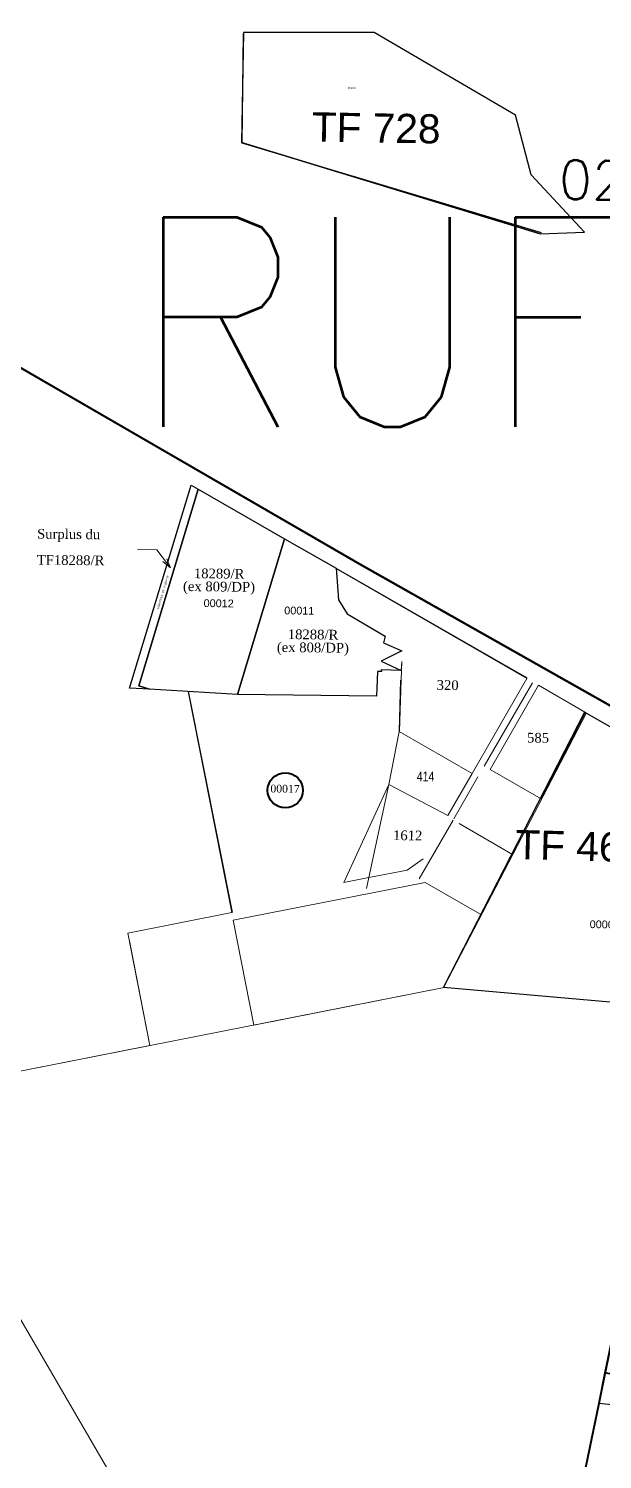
# Model space of a CAD drawing. Header units: metres. Extents: x 251686 to 255059, y 1627526 to 1631912.
# Drawn here: x 252356 to 252652, y 1629083 to 1629820 of the extents above; entities that cross this region are included whole.
import ezdxf
from ezdxf.enums import TextEntityAlignment as Align

# ---------------------------------------------------------------- set-up
doc = ezdxf.new("R2010")
doc.units = ezdxf.units.M
doc.header["$MEASUREMENT"] = 0
for name, color, linetype, lineweight in [('90kw', 7, 'Continuous', 0), ('MORCELLEMENT', 7, 'Continuous', 0), ('Numero_TF', 7, 'Continuous', 0), ('Régularisation', 1, 'Continuous', 40)]:
    doc.layers.add(name, color=color, linetype=linetype, lineweight=lineweight)
for name, color, linetype in [('A_revoir_niveau_0', 7, 'Continuous'), ('limites_parcelles', 7, 'Continuous'), ('limites_sections', 7, 'Continuous'), ('limites_tf', 7, 'Continuous'), ('numero_parcelle', 7, 'Continuous'), ('toponymie', 7, 'Continuous')]:
    doc.layers.add(name, color=color, linetype=linetype)
doc.styles.get("Standard").update_dxf_attribs({"font": 'txt.shx'})
doc.styles.add('Style-Arial', font='arial.ttf')
doc.styles.add('Style-ENGINEERING', font='ENGINEERING.shx')
doc.styles.add('Style-FANCY', font='times.ttf')
doc.styles.add('Style-txt', font='txt.shx')
doc.styles.add('Style-WORKING', font='WORKING.shx')

msp = doc.modelspace()

# ---------------------------------------------------------------- linework, layer by layer
at = {"layer": 'A_revoir_niveau_0', "color": 7, "linetype": 'Continuous', "lineweight": 0}
for p, q in [((252463.952351, 1629476.875314), (252488.176183, 1629557.075269)), ((252548.566256, 1629493.937391), (252548.386364, 1629489.189019)), ((252463.952351, 1629476.875314), (252418.698906, 1629479.640851)), ((252591.09267, 1629440.080424), (252616.003473, 1629482.96078)), ((252594.130941, 1629438.332107), (252619.047399, 1629481.662427)), ((252619.047399, 1629481.662427), (252643.313942, 1629467.706391)), ((252643.792344, 1629467.45879), (252570.226542, 1629326.225986)), ((252643.313942, 1629467.706391), (252620.432746, 1629423.190402)), ((252620.432746, 1629423.190402), (252594.130941, 1629438.332107)), ((252531.636089, 1629382.633022), (252542.028989, 1629430.546207)), ((252542.028989, 1629430.546207), (252572.370799, 1629414.583671)), ((252575.081429, 1629412.229423), (252557.649637, 1629381.956081)), ((252559.590558, 1629392.362513), (252551.466802, 1629386.544137)), ((252530.426187, 1629377.077787), (252531.636089, 1629382.633022)), ((252551.466802, 1629386.544137), (252531.636089, 1629382.633022)), ((252461.765078, 1629360.709293), (252560.677908, 1629380.20789)), ((252560.677908, 1629380.20789), (252589.720018, 1629363.481625)), ((252407.4775, 1629354.080949), (252460.994276, 1629364.629288)), ((252472.408006, 1629306.761294), (252461.765078, 1629360.709293)), ((252418.89123, 1629296.212955), (252408.248302, 1629350.160954)), ((252570.488639, 1629326.090335), (252272.476983, 1629267.350523)), ((252570.488639, 1629326.090335), (252472.408006, 1629306.761294))]:
    msp.add_line(p, q, dxfattribs=at)
at = {"layer": 'A_revoir_niveau_0', "color": 7, "linetype": 'Continuous', "lineweight": 13}
for p, q in [((252514.653955, 1629541.728982), (252612.970858, 1629485.159061)), ((252514.737975, 1629541.875401), (252613.171273, 1629485.508254)), ((252548.226472, 1629484.440437), (252548.566256, 1629493.937391)), ((252547.233292, 1629457.912971), (252548.023994, 1629484.225112)), ((252547.490007, 1629458.126721), (252548.226472, 1629484.440437)), ((252612.970858, 1629485.159061), (252584.844152, 1629436.258641)), ((252542.028989, 1629430.546207), (252547.233292, 1629457.912971)), ((252584.844152, 1629436.258641), (252547.233292, 1629457.912971)), ((252584.844152, 1629436.258641), (252572.370799, 1629414.583671)), ((252587.882423, 1629434.510324), (252575.409069, 1629412.835354)), ((252578.109701, 1629410.481231), (252605.711978, 1629394.573124))]:
    msp.add_line(p, q, dxfattribs=at)
at = {"layer": 'A_revoir_niveau_0', "color": 2, "linetype": 'Continuous', "lineweight": 13}
for p, q in [((252418.698906, 1629479.640851), (252438.757188, 1629478.420073)), ((252438.542533, 1629478.430403), (252460.994276, 1629364.629288)), ((252438.757188, 1629478.420073), (252461.443454, 1629364.665478)), ((252407.4775, 1629354.080949), (252418.89123, 1629296.212955)), ((252418.89123, 1629296.212955), (252272.476983, 1629267.350523))]:
    msp.add_line(p, q, dxfattribs=at)
at = {"layer": 'A_revoir_niveau_0', "color": 7, "linetype": 'Continuous', "lineweight": 13}
msp.add_3dface([(252542.028989, 1629430.546207), (252531.636089, 1629382.633022), (252518.773174, 1629380.094457)], dxfattribs=at)
at = {"layer": 'limites_parcelles', "color": 1, "linetype": 'Continuous', "lineweight": 40}
msp.add_circle((252488.564403, 1629427.57027), 9.068702, dxfattribs=at)
at = {"layer": 'limites_sections', "color": 112, "linetype": 'Continuous', "lineweight": 40, "flags": 128}
for points in [[(252399.356616, 1629947.880348), (252399.972203, 1630065.215659), (252450.61003, 1630145.344805), (252785.968318, 1629991.31478), (253052.295758, 1629847.292297), (253000.111276, 1629763.48946), (252919.318325, 1629642.675214), (252916.992415, 1629556.866458), (252794.477866, 1629392.616183), (252770.730849, 1629406.43238), (252527.008235, 1629543.961569), (252247.281979, 1629705.6787), (252399.356616, 1629947.880348)], [(251919.612683, 1629455.670577), (252081.425928, 1629801.736029), (252284.018128, 1629684.534125), (252527.008235, 1629543.961569), (252770.730849, 1629406.43238), (252730.690705, 1629319.388588), (252715.532147, 1629273.912915), (252709.800196, 1629256.717058), (252715.022823, 1628988.622184), (252674.257536, 1628915.953628), (252495.086357, 1628927.313682), (252429.920946, 1628946.766764), (252389.117958, 1628940.418995), (252306.553663, 1628962.878275), (252156.980404, 1629047.271017), (252178.396389, 1629141.09202), (252230.210237, 1629282.120645), (252157.354471, 1629307.562382), (251996.658236, 1629315.195618), (252037.721959, 1629398.928058), (251919.612683, 1629455.670577)]]:
    msp.add_lwpolyline(points, close=True, dxfattribs=at)
at = {"layer": 'limites_tf', "color": 1, "linetype": 'Continuous', "lineweight": 30}
for p, q in [((252466.460971, 1629760.627968), (252467.115128, 1629817.184217)), ((252619.953613, 1629713.956058), (252466.064496, 1629761.104104)), ((252620.675491, 1629714.555411), (252466.460971, 1629760.627968))]:
    msp.add_line(p, q, dxfattribs=at)
at = {"layer": 'limites_tf', "color": 5, "linetype": 'Continuous', "lineweight": 30, "flags": 128}
for points in [[(252467.11347, 1629817.654407), (252466.064496, 1629761.104104), (252619.953613, 1629713.956058), (252642.802504, 1629714.836667), (252615.214231, 1629744.343574), (252607.160952, 1629775.109094), (252534.463808, 1629817.656749), (252467.11347, 1629817.654407)], [(252440.11259, 1629584.591693), (252443.661488, 1629582.5643), (252413.086339, 1629481.329904), (252418.698906, 1629479.640851), (252408.374833, 1629480.259339), (252440.11259, 1629584.591693)], [(252443.661488, 1629582.5643), (252488.176183, 1629557.075269), (252463.952351, 1629476.875314), (252418.698906, 1629479.640851), (252413.086339, 1629481.329904), (252443.661488, 1629582.5643)], [(252488.176183, 1629557.075269), (252514.737975, 1629541.875401), (252516.028345, 1629525.720954), (252520.492774, 1629518.503657), (252540.131927, 1629506.896708), (252539.145422, 1629503.42688), (252548.702978, 1629499.336253), (252537.98684, 1629494.048534), (252548.386364, 1629489.189019), (252537.939672, 1629489.558781), (252538.100734, 1629488.707042), (252536.051372, 1629488.778575), (252535.740411, 1629480.121364), (252535.598397, 1629476.122635), (252463.952351, 1629476.875314), (252488.176183, 1629557.075269)], [(252723.941839, 1629326.748547), (252744.149806, 1629375.725611), (252744.170979, 1629375.785466), (252754.191845, 1629404.113785), (252642.784795, 1629467.893325), (252570.043372, 1629326.183785), (252677.377309, 1629316.868229), (252677.377309, 1629316.868229), (252686.073622, 1629310.354495), (252712.613321, 1629290.127759), (252723.941839, 1629326.748547)]]:
    msp.add_lwpolyline(points, close=True, dxfattribs=at)
at = {"layer": 'limites_tf', "color": 5, "linetype": 'Continuous', "lineweight": 40, "flags": 128}
msp.add_lwpolyline([(252661.30217, 1629165.484785), (252708.42875, 1629150.629848), (252712.247197, 1629150.958765), (252732.134045, 1629153.692938), (252817.835494, 1629164.762533), (252858.272646, 1629150.391917), (252898.709671, 1629136.011301), (252938.100084, 1629133.414808), (252974.00295, 1629141.35309), (252968.023003, 1629063.612262), (252977.426508, 1629018.590212), (252943.648228, 1628974.492291), (252897.730579, 1628973.380729), (252838.855311, 1628964.869284), (252818.259133, 1628961.861091), (252748.026676, 1629024.81096), (252725.840095, 1629034.22722), (252707.081109, 1629042.184536), (252641.537648, 1629070.006223), (252650.248685, 1629112.099812), (252653.405759, 1629127.715507), (252661.30217, 1629165.484785)], close=True, dxfattribs=at)
at = {"layer": 'limites_tf', "color": 7, "linetype": 'Continuous', "lineweight": 40, "extrusion": (-1.22336e-09, -9.684e-09, 1), "elevation": -0.016085, "flags": 128}
msp.add_lwpolyline([(252650.248685, 1629112.099812), (252653.405759, 1629127.715507), (252711.444574, 1629120.383602), (252713.476552, 1629105.182643), (252714.596614, 1629039.303302), (252641.504027, 1629069.924305), (252650.248685, 1629112.099812)], close=True, dxfattribs=at)
at = {"layer": 'limites_tf', "color": 5, "linetype": 'Continuous', "lineweight": 30}
msp.add_3dface([(252708.42875, 1629150.629848), (252661.30217, 1629165.484785), (252650.248685, 1629112.099812), (252713.474376, 1629105.202237)], dxfattribs=at)
at = {"layer": 'MORCELLEMENT', "color": 3, "linetype": 'Continuous', "lineweight": 13}
for p in [(252412.411378, 1629551.55585), (252429.52434, 1629542.095051)]:
    msp.add_line(p, (252422.408831, 1629551.450821), dxfattribs=at)
at = {"layer": 'MORCELLEMENT', "color": 3, "linetype": 'Continuous', "lineweight": 13, "flags": 128}
msp.add_lwpolyline([(252427.492888, 1629546.830566), (252429.52434, 1629542.095051), (252425.503405, 1629545.317469)], dxfattribs=at)
at = {"layer": 'Régularisation', "color": 1, "linetype": 'Continuous', "lineweight": 13}
msp.add_line((252330.903645, 1629191.694484), (252413.01387, 1629050.860056), dxfattribs=at)

# ---------------------------------------------------------------- texts
at = {"layer": '90kw', "color": 7, "linetype": 'Continuous', "lineweight": 0, "insert": (252408.858466, 1629604.350908), "char_height": 108, "attachment_point": 7, "line_spacing_factor": 0.72, "style": 'Style-WORKING'}
msp.add_mtext('\\FSTANDARD;\\T1.000;RUFISQUE OUEST', dxfattribs=at)
at = {"layer": 'limites_sections', "color": 3, "lineweight": 30, "style": 'Style-txt'}
msp.add_text('022', height=19.99996, rotation=359.3742, dxfattribs=at).set_placement((252655.289395, 1629741.684894), align=Align.MIDDLE_CENTER)
at = {"layer": 'MORCELLEMENT', "color": 4, "linetype": 'Continuous', "lineweight": 13, "insert": (252356.933704, 1629559.669777), "char_height": 4.999002, "attachment_point": 4, "rotation": 359.398096873, "line_spacing_factor": 0.803174, "style": 'Style-FANCY'}
msp.add_mtext('\\P\\P  Surplus du\\P\\P  TF18288/R', dxfattribs=at)
at = {"layer": 'numero_parcelle', "color": 5, "insert": (252520.84582, 1629789.655026), "char_height": 1, "attachment_point": 1, "rotation": 0.002807493, "line_spacing_factor": 0.6, "style": 'Style-txt'}
msp.add_mtext('\\fArial|b0|i0|c00|p39;00003', dxfattribs=at)
at = {"layer": 'numero_parcelle', "color": 5, "lineweight": 0, "char_height": 4, "attachment_point": 1, "rotation": 359.232499864, "line_spacing_factor": 0.6}
for s, insert in [('\\fArial|b0|i0|c00|p39;00012', (252446.547658, 1629525.960481)), ('\\fArial|b0|i0|c00|p39;00011', (252488.089983, 1629522.200969)), ('\\fTimes New Roman|b0|i0|c00|p23;00017', (252480.956784, 1629430.528604)), ('\\fArial|b0|i0|c00|p39;00005', (252645.453325, 1629360.669886))]:
    msp.add_mtext(s, dxfattribs=dict(at, insert=insert))
at = {"layer": 'numero_tf', "color": 4, "linetype": 'Continuous', "lineweight": 0, "style": 'Style-Arial'}
msp.add_text('TF 728', height=15, rotation=358.9981, dxfattribs=at).set_placement((252502.089412, 1629761.654053))
at = {"layer": 'numero_tf', "color": 4, "linetype": 'Continuous', "lineweight": 30, "style": 'Style-Arial'}
msp.add_text('TF 467', height=14.999989, rotation=358.473284, dxfattribs=at).set_placement((252606.921331, 1629392.259218))
at = {"layer": 'toponymie', "color": 7, "linetype": 'Continuous', "lineweight": 13}
for s, height, rotation, style, p in [('SERVITUDE  DE  PASSAGE', 1, 73.194459, 'Style-Arial', (252423.387784, 1629520.65349)), ('320', 5, 359.28, 'Style-FANCY', (252566.549481, 1629479.341236))]:
    msp.add_text(s, height=height, rotation=rotation, dxfattribs=dict(at, style=style)).set_placement(p)
at = {"layer": 'toponymie', "color": 4, "linetype": 'Continuous', "lineweight": 0, "style": 'Style-FANCY'}
for s, rotation, p in [('18288/R', 359.3981, (252502.896459, 1629507.814306)), ('(ex 808/DP)', 359.3981, (252502.826162, 1629501.122896)), ('585', 359.28, (252618.831757, 1629454.639504)), ('1612', 359.28, (252551.666203, 1629404.401543))]:
    msp.add_text(s, height=4.999002, rotation=rotation, dxfattribs=at).set_placement(p, align=Align.MIDDLE_CENTER)
at = {"layer": 'toponymie', "color": 7, "linetype": 'Continuous', "lineweight": 13, "style": 'Style-ENGINEERING', "width": 0.800001}
msp.add_text('414', height=4.999998, rotation=359.28, dxfattribs=at).set_placement((252560.845399, 1629434.74786), align=Align.MIDDLE_CENTER)
at = {"layer": 'toponymie', "color": 4, "linetype": 'Continuous', "lineweight": 0, "insert": (252454.482913, 1629535.021405), "char_height": 4.999002, "attachment_point": 5, "rotation": 359.398096873, "line_spacing_factor": 0.803174, "style": 'Style-FANCY'}
msp.add_mtext('18289/R\\P(ex 809/DP)', dxfattribs=at)

doc.saveas('drawing.dxf')
